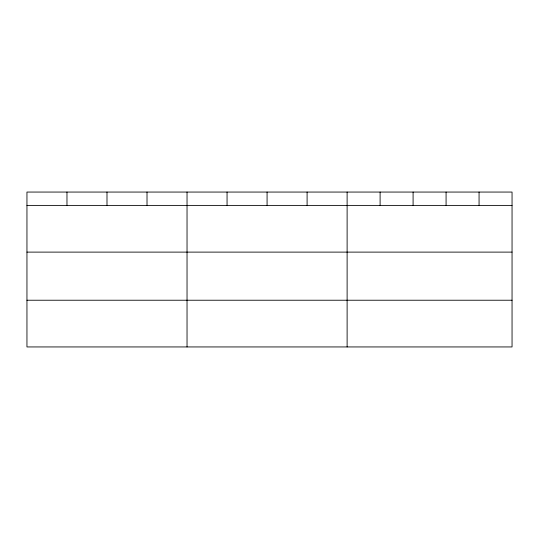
<?xml version="1.0" encoding="UTF-8"?>
<svg xmlns="http://www.w3.org/2000/svg" width="539" height="539" viewBox="0 0 539 539"><rect width="100%" height="100%" fill="white"/><g stroke="black" fill="none" stroke-linecap="round" stroke-linejoin="round"><path stroke-width="0.81" d="M512.05 252.111L512.05 192.059L26.95 192.059L26.95 346.941L512.05 346.941L512.05 252.111L26.95 252.111M26.95 205.399L512.05 205.399M26.95 300.23L512.05 300.23M479.063 192.059L479.063 205.399M446.076 192.059L446.076 205.399M413.09 192.059L413.09 205.399M380.103 192.059L380.103 205.399M347.116 192.059L347.116 346.941M307.095 192.059L307.095 205.399M267.074 192.059L267.074 205.399M227.054 192.059L227.054 205.399M187.033 192.059L187.033 346.941M147.012 192.059L147.012 205.399M106.992 192.059L106.992 205.399M66.971 192.059L66.971 205.399"/></g></svg>
